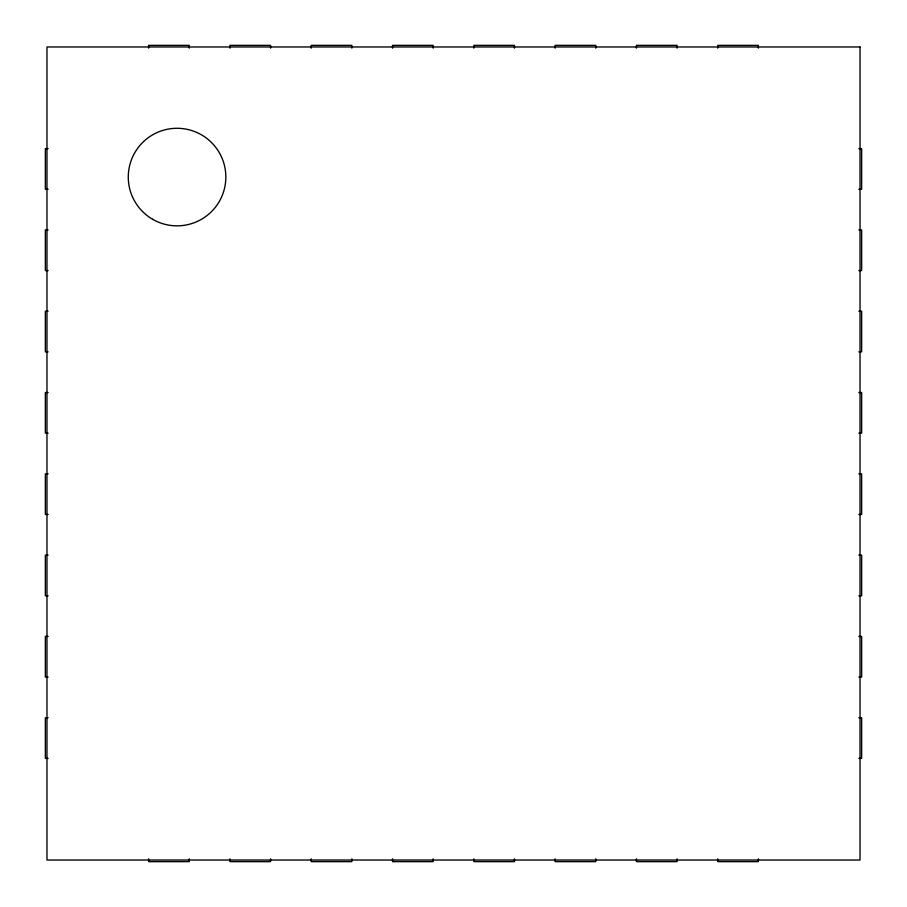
<?xml version="1.0" encoding="UTF-8"?>
<svg xmlns="http://www.w3.org/2000/svg" width="907" height="907" viewBox="0 0 907 907"><rect width="100%" height="100%" fill="white"/><g stroke="black" fill="none" stroke-linecap="round" stroke-linejoin="round"><path stroke-width="1.36" d="M48.15 148.612L45.35 148.612L45.35 189.257L48.15 189.257M858.85 148.612L861.65 148.612L861.65 189.257L858.85 189.257M48.15 229.913L45.35 229.913L45.35 270.569L48.15 270.569M858.85 229.913L861.65 229.913L861.65 270.569L858.85 270.569M48.15 311.214L45.35 311.214L45.35 351.871L48.15 351.871M858.85 311.214L861.65 311.214L861.65 351.871L858.85 351.871M48.15 392.527L45.35 392.527L45.35 433.172L48.15 433.172M858.85 392.527L861.65 392.527L861.65 433.172L858.85 433.172M48.15 473.828L45.35 473.828L45.35 514.473L48.15 514.473M858.85 473.828L861.65 473.828L861.65 514.473L858.85 514.473M48.15 555.129L45.35 555.129L45.35 595.786L48.15 595.786M858.85 555.129L861.65 555.129L861.65 595.786L858.85 595.786M48.15 636.431L45.35 636.431L45.35 677.087L48.15 677.087M858.85 636.431L861.65 636.431L861.65 677.087L858.85 677.087M48.15 717.743L45.35 717.743L45.35 758.388L48.15 758.388M858.85 717.743L861.65 717.743L861.65 758.388L858.85 758.388M758.388 48.15L758.388 45.35L717.743 45.35L717.743 48.15M758.388 858.85L758.388 861.65L717.743 861.65L717.743 858.85M677.087 48.15L677.087 45.35L636.431 45.35L636.431 48.15M677.087 858.85L677.087 861.65L636.431 861.65L636.431 858.85M595.786 48.15L595.786 45.35L555.129 45.35L555.129 48.15M595.786 858.85L595.786 861.65L555.129 861.65L555.129 858.85M514.473 48.15L514.473 45.35L473.828 45.35L473.828 48.15M514.473 858.85L514.473 861.65L473.828 861.65L473.828 858.85M433.172 48.15L433.172 45.35L392.527 45.35L392.527 48.15M433.172 858.85L433.172 861.65L392.527 861.65L392.527 858.85M351.871 48.15L351.871 45.35L311.214 45.35L311.214 48.15M351.871 858.85L351.871 861.65L311.214 861.65L311.214 858.85M270.569 48.15L270.569 45.35L229.913 45.35L229.913 48.15M270.569 858.85L270.569 861.65L229.913 861.65L229.913 858.85M189.257 48.15L189.257 45.35L148.612 45.35L148.612 48.15M189.257 858.85L189.257 861.65L148.612 861.65L148.612 858.85M860.029 46.971L46.971 46.971L46.971 860.029L860.029 860.029L860.029 46.971M152.671 219.313A48.785 48.785 0 0 0 225.843 177.069A48.785 48.785 0 0 0 152.671 134.814A48.785 48.785 0 0 0 152.671 219.313"/></g></svg>
